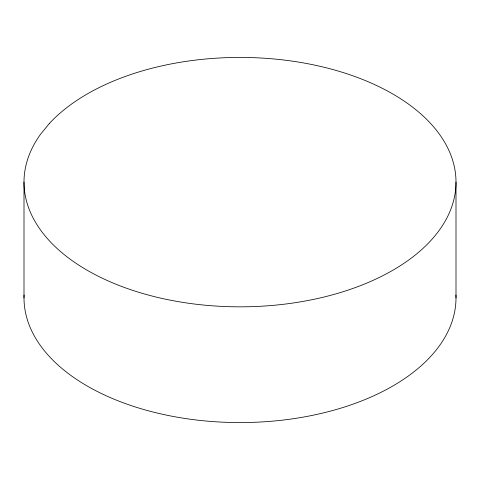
<?xml version="1.0" encoding="UTF-8"?>
<svg xmlns="http://www.w3.org/2000/svg" width="480" height="480" viewBox="0 0 480 480"><rect width="100%" height="100%" fill="white"/><g stroke="black" fill="none" stroke-linecap="round" stroke-linejoin="round"><path stroke-width="0.72" d="M456 182.13L456 297.87M24 182.13L24 297.87M455.94 294.99A216 124.704 0 0 1 240 422.574A216 124.704 0 0 1 24.06 294.99M49.506 123.342L40.44 134.406A216 124.704 0 0 0 261.174 306.234A216 124.704 0 0 0 419.598 112.848A216 124.704 0 0 0 49.506 123.342"/></g></svg>
